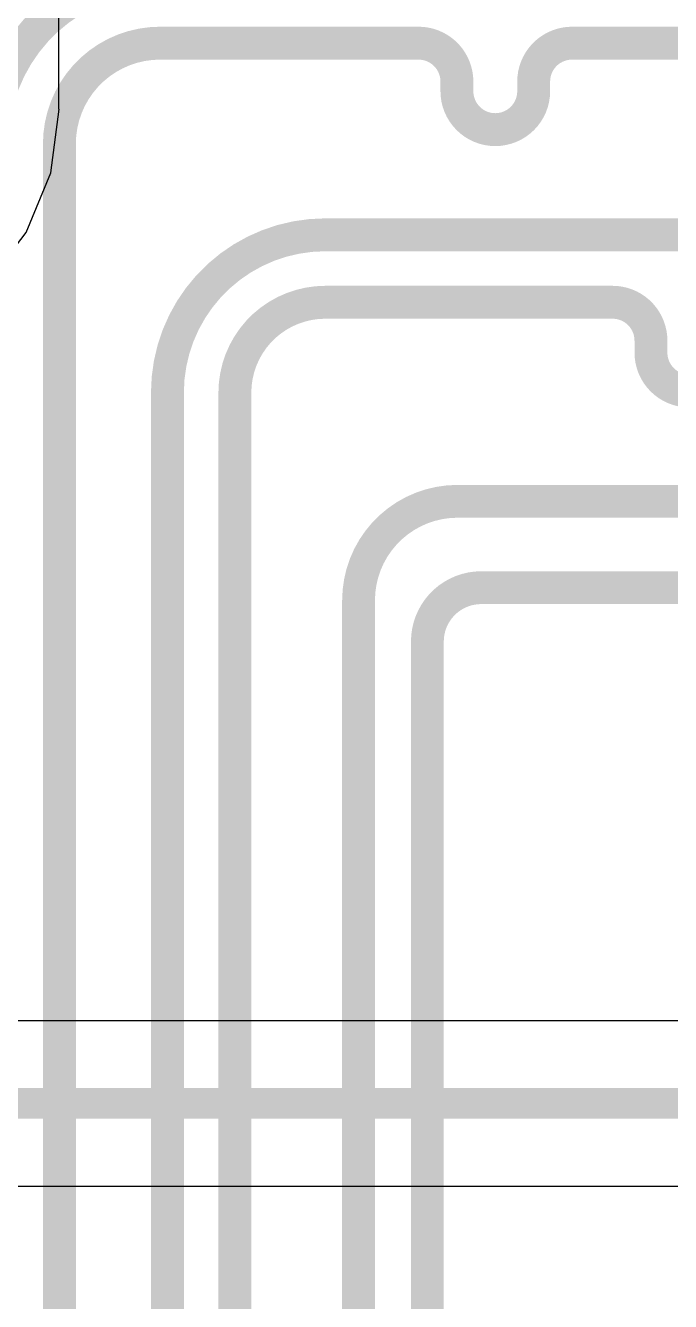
# Model space of a CAD drawing. Header units: inches. Extents: x -5 to 234, y -4 to 104.
# Drawn here: x 76.26 to 79.99, y 9.01 to 16.4 of the extents above; entities that cross this region are included whole.
import ezdxf

# ---------------------------------------------------------------- set-up
doc = ezdxf.new("R2010")
doc.units = ezdxf.units.IN
doc.layers.add('Bottom Layer', color=5, linetype='Continuous')
doc.layers.add('Top Layer', color=1, linetype='Continuous')

msp = doc.modelspace()

# ---------------------------------------------------------------- linework, layer by layer
at = {"layer": 'Bottom Layer'}
for points in [[(76.0635, 15.7154, 0.1905, 0.1905, -0.414214), (77.0371, 16.6889, 0.1905, 0.1905, 0)], [(76.454, 15.7154, 0.1905, 0.1905, -0.414214), (77.0371, 16.2984, 0.1905, 0.1905, 0)], [(77.0371, 16.2984, 0.1905, 0.1905, 0), (77.9936, 16.2984, 0.1905, 0.1905, 0)], [(77.9936, 16.2984, 0.1905, 0.1905, 0), (78.5334, 16.2984, 0.1905, 0.1905, 0)], [(78.5334, 16.2984, 0.1905, 0.1905, -0.414214), (78.7556, 16.0762, 0.1905, 0.1905, 0)], [(79.2001, 16.0762, 0.1905, 0.1905, -0.414214), (79.4224, 16.2984, 0.1905, 0.1905, 0)], [(79.4224, 16.2984, 0.1905, 0.1905, 0), (80.1052, 16.2984, 0.1905, 0.1905, 0)], [(78.7556, 16.02, 0.1905, 0.1905, 0), (78.7556, 16.0762, 0.1905, 0.1905, 0)], [(79.2001, 16.02, 0.1905, 0.1905, -1), (78.7556, 16.02, 0.1905, 0.1905, 0)], [(79.2001, 16.02, 0.1905, 0.1905, 0), (79.2001, 16.0762, 0.1905, 0.1905, 0)], [(76.454, 5.0826, 0.1905, 0.1905, 0), (76.454, 15.7154, 0.1905, 0.1905, 0)], [(77.0795, 14.2748, 0.1905, 0.1905, -0.414214), (77.9936, 15.1889, 0.1905, 0.1905, 0)], [(77.9936, 15.1889, 0.1905, 0.1905, 0), (82.1312, 15.1889, 0.1905, 0.1905, 0)], [(77.47, 14.2748, 0.1905, 0.1905, -0.414214), (77.9936, 14.7984, 0.1905, 0.1905, 0)], [(77.9936, 14.7984, 0.1905, 0.1905, 0), (79.1171, 14.7984, 0.1905, 0.1905, 0)], [(79.1171, 14.7984, 0.1905, 0.1905, 0), (79.6568, 14.7984, 0.1905, 0.1905, 0)], [(79.6568, 14.7984, 0.1905, 0.1905, -0.414214), (79.8791, 14.5762, 0.1905, 0.1905, 0)], [(79.8791, 14.5069, 0.1905, 0.1905, 0), (79.8791, 14.5762, 0.1905, 0.1905, 0)], [(80.3236, 14.5069, 0.1905, 0.1905, -1), (79.8791, 14.5069, 0.1905, 0.1905, 0)], [(77.0795, 1.0778, 0.1905, 0.1905, 0), (77.0795, 14.2748, 0.1905, 0.1905, 0)], [(77.47, 1.0778, 0.1905, 0.1905, 0), (77.47, 14.2748, 0.1905, 0.1905, 0)], [(78.1862, 13.0729, 0.19, 0.19, -0.414214), (78.7594, 13.6461, 0.19, 0.19, 0)], [(78.7594, 13.6461, 0.19, 0.19, 0), (82.5056, 13.6461, 0.19, 0.19, 0)], [(78.5846, 12.8343, 0.19, 0.19, -0.414214), (78.8965, 13.1461, 0.19, 0.19, 0)], [(78.8965, 13.1461, 0.19, 0.19, 0), (82.5056, 13.1461, 0.19, 0.19, 0)], [(78.1862, -0.253, 0.19, 0.19, 0), (78.1862, 13.0729, 0.19, 0.19, 0)], [(78.5846, -0.3558, 0.19, 0.19, 0), (78.5846, 12.8343, 0.19, 0.19, 0)]]:
    msp.add_lwpolyline(points, format="xyseb", dxfattribs=at)
for points in [[(76.9894, 16.2984, 0.0952, 0.0952, 1), (77.0847, 16.2984, 0.0952, 0.0952, 1)], [(76.9894, 16.2984, 0.0952, 0.0952, 1), (77.0847, 16.2984, 0.0952, 0.0952, 1)], [(77.946, 16.2984, 0.0952, 0.0952, 1), (78.0412, 16.2984, 0.0952, 0.0952, 1)], [(77.946, 16.2984, 0.0952, 0.0952, 1), (78.0412, 16.2984, 0.0952, 0.0952, 1)], [(78.4858, 16.2984, 0.0952, 0.0952, 1), (78.581, 16.2984, 0.0952, 0.0952, 1)], [(78.4858, 16.2984, 0.0952, 0.0952, 1), (78.581, 16.2984, 0.0952, 0.0952, 1)], [(79.3748, 16.2984, 0.0952, 0.0952, 1), (79.47, 16.2984, 0.0952, 0.0952, 1)], [(79.3748, 16.2984, 0.0952, 0.0952, 1), (79.47, 16.2984, 0.0952, 0.0952, 1)], [(78.708, 16.0762, 0.0952, 0.0952, 1), (78.8033, 16.0762, 0.0952, 0.0952, 1)], [(78.708, 16.0762, 0.0952, 0.0952, 1), (78.8033, 16.0762, 0.0952, 0.0952, 1)], [(78.708, 16.02, 0.0952, 0.0952, 1), (78.8033, 16.02, 0.0952, 0.0952, 1)], [(78.708, 16.02, 0.0952, 0.0952, 1), (78.8033, 16.02, 0.0952, 0.0952, 1)], [(79.1525, 16.0762, 0.0952, 0.0952, 1), (79.2478, 16.0762, 0.0952, 0.0952, 1)], [(79.1525, 16.0762, 0.0952, 0.0952, 1), (79.2478, 16.0762, 0.0952, 0.0952, 1)], [(79.1525, 16.02, 0.0952, 0.0952, 1), (79.2478, 16.02, 0.0952, 0.0952, 1)], [(79.1525, 16.02, 0.0952, 0.0952, 1), (79.2478, 16.02, 0.0952, 0.0952, 1)], [(76.4064, 15.7154, 0.0952, 0.0952, 1), (76.5016, 15.7154, 0.0952, 0.0952, 1)], [(76.4064, 15.7154, 0.0952, 0.0952, 1), (76.5016, 15.7154, 0.0952, 0.0952, 1)], [(77.946, 15.1889, 0.0952, 0.0952, 1), (78.0412, 15.1889, 0.0952, 0.0952, 1)], [(77.946, 15.1889, 0.0952, 0.0952, 1), (78.0412, 15.1889, 0.0952, 0.0952, 1)], [(77.946, 14.7984, 0.0952, 0.0952, 1), (78.0412, 14.7984, 0.0952, 0.0952, 1)], [(77.946, 14.7984, 0.0952, 0.0952, 1), (78.0412, 14.7984, 0.0952, 0.0952, 1)], [(79.0694, 14.7984, 0.0952, 0.0952, 1), (79.1647, 14.7984, 0.0952, 0.0952, 1)], [(79.0694, 14.7984, 0.0952, 0.0952, 1), (79.1647, 14.7984, 0.0952, 0.0952, 1)], [(79.6092, 14.7984, 0.0952, 0.0952, 1), (79.7045, 14.7984, 0.0952, 0.0952, 1)], [(79.6092, 14.7984, 0.0952, 0.0952, 1), (79.7045, 14.7984, 0.0952, 0.0952, 1)], [(79.8315, 14.5762, 0.0952, 0.0952, 1), (79.9267, 14.5762, 0.0952, 0.0952, 1)], [(79.8315, 14.5762, 0.0952, 0.0952, 1), (79.9267, 14.5762, 0.0952, 0.0952, 1)], [(79.8315, 14.5069, 0.0952, 0.0952, 1), (79.9267, 14.5069, 0.0952, 0.0952, 1)], [(79.8315, 14.5069, 0.0952, 0.0952, 1), (79.9267, 14.5069, 0.0952, 0.0952, 1)], [(77.0319, 14.2748, 0.0952, 0.0952, 1), (77.1271, 14.2748, 0.0952, 0.0952, 1)], [(77.0319, 14.2748, 0.0952, 0.0952, 1), (77.1271, 14.2748, 0.0952, 0.0952, 1)], [(77.4224, 14.2748, 0.0952, 0.0952, 1), (77.5176, 14.2748, 0.0952, 0.0952, 1)], [(77.4224, 14.2748, 0.0952, 0.0952, 1), (77.5176, 14.2748, 0.0952, 0.0952, 1)], [(78.7119, 13.6461, 0.095, 0.095, 1), (78.8069, 13.6461, 0.095, 0.095, 1)], [(78.7119, 13.6461, 0.095, 0.095, 1), (78.8069, 13.6461, 0.095, 0.095, 1)], [(78.849, 13.1461, 0.095, 0.095, 1), (78.944, 13.1461, 0.095, 0.095, 1)], [(78.849, 13.1461, 0.095, 0.095, 1), (78.944, 13.1461, 0.095, 0.095, 1)], [(78.1387, 13.0729, 0.095, 0.095, 1), (78.2337, 13.0729, 0.095, 0.095, 1)], [(78.1387, 13.0729, 0.095, 0.095, 1), (78.2337, 13.0729, 0.095, 0.095, 1)], [(78.5371, 12.8343, 0.095, 0.095, 1), (78.6321, 12.8343, 0.095, 0.095, 1)], [(78.5371, 12.8343, 0.095, 0.095, 1), (78.6321, 12.8343, 0.095, 0.095, 1)]]:
    msp.add_lwpolyline(points, format="xyseb", close=True, dxfattribs=at)
at = {"layer": 'Top Layer'}
for p, q in [((76.4505, 15.9166), (76.4505, 27.179)), ((76.4048, 15.5468), (76.4535, 15.9166)), ((76.4535, 15.9166), (76.4505, 15.9166)), ((76.2621, 15.2023), (76.4048, 15.5468)), ((76.0351, 14.9064), (76.2621, 15.2023)), ((89.0654, 10.6391), (73.3546, 10.6391)), ((73.3546, 9.6809), (89.0654, 9.6809))]:
    msp.add_line(p, q, dxfattribs=at)
msp.add_lwpolyline([(73.3546, 10.16, 0.1778, 0.1778, 0), (89.408, 10.16, 0.1778, 0.1778, 0)], format="xyseb", dxfattribs=at)

doc.saveas('drawing.dxf')
